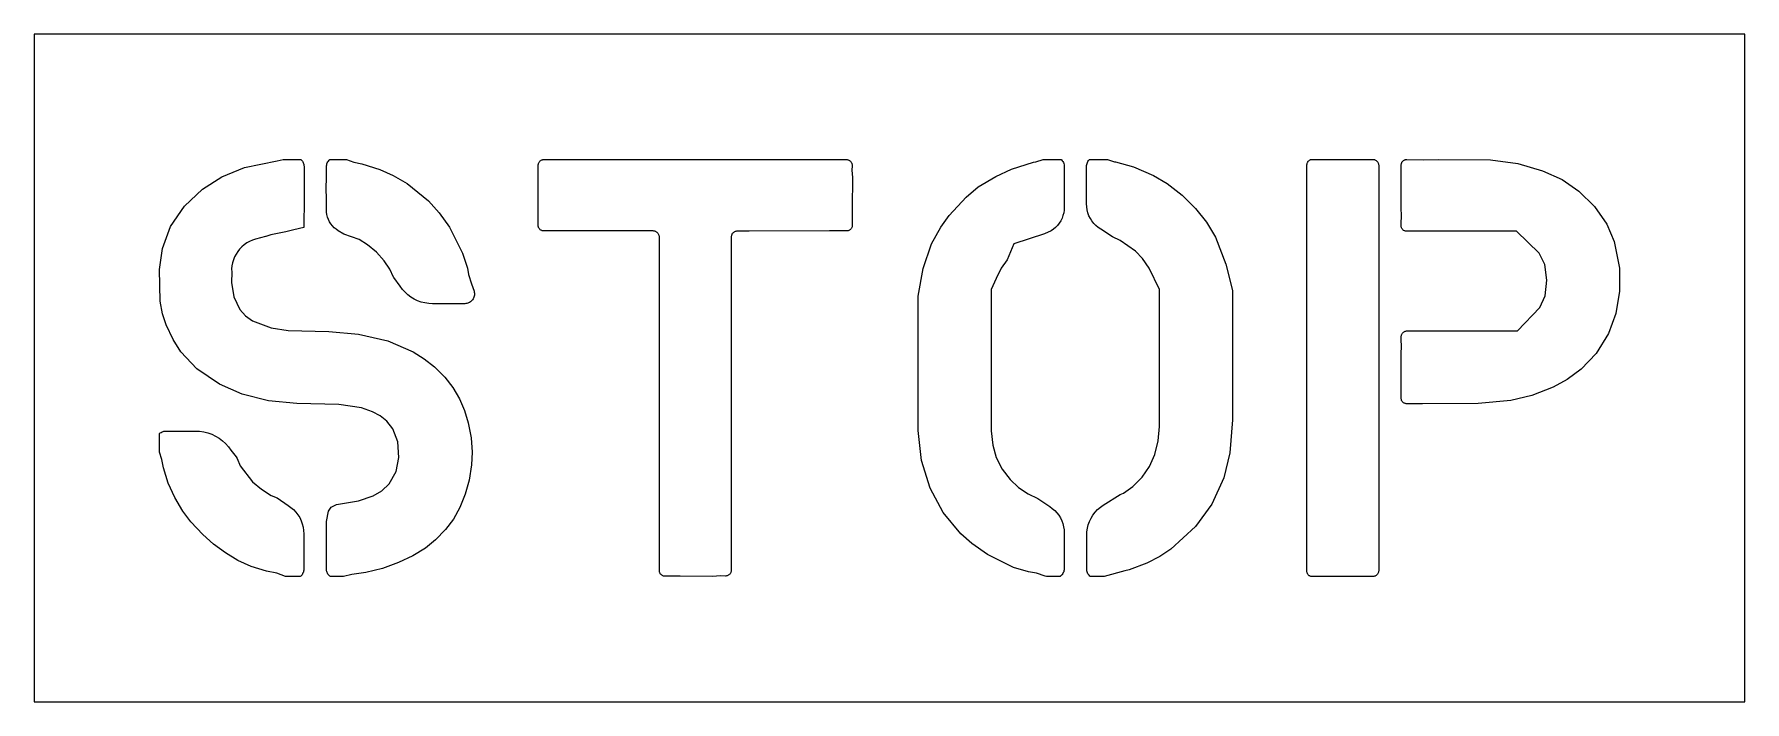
# Model space of a CAD drawing. Header units: inches. Extents: x 0 to 41, y 0 to 16.
import ezdxf

# ---------------------------------------------------------------- set-up
doc = ezdxf.new("R2010")
doc.units = ezdxf.units.IN
doc.header["$MEASUREMENT"] = 0
doc.layers.add('CUT', color=1, linetype='Continuous')

msp = doc.modelspace()

# ---------------------------------------------------------------- linework, layer by layer
at = {"layer": 'CUT'}
for points in [[(0, 0), (41, 0), (41, 16), (0, 16)], [(3.268, 11.388), (3.601, 11.877), (4.03, 12.285), (4.498, 12.583), (5.044, 12.802), (5.821, 12.966), (5.825, 12.967), (5.97, 13), (6.393, 13), (6.401, 12.993), (6.416, 12.977), (6.429, 12.959), (6.44, 12.941), (6.45, 12.921), (6.457, 12.9), (6.462, 12.879), (6.466, 12.857), (6.467, 12.835), (6.467, 12.68), (6.467, 12.454), (6.467, 11.819), (6.466, 11.617), (6.466, 11.617), (6.466, 11.367), (6.223, 11.31), (6.032, 11.262), (5.669, 11.195), (5.551, 11.154), (5.544, 11.152), (5.54, 11.151), (5.302, 11.087), (5.23, 11.064), (5.161, 11.034), (5.096, 10.997), (5.034, 10.955), (4.977, 10.906), (4.924, 10.852), (4.878, 10.794), (4.837, 10.731), (4.802, 10.664), (4.774, 10.595), (4.753, 10.523), (4.739, 10.449), (4.732, 10.374), (4.733, 10.299), (4.73, 10.052), (4.781, 9.709), (4.931, 9.406), (5.067, 9.254), (5.233, 9.133), (5.683, 8.96), (6.09, 8.9), (7.063, 8.878), (7.774, 8.809), (8.476, 8.653), (9.083, 8.39), (9.349, 8.223), (9.593, 8.025), (9.842, 7.78), (10.036, 7.534), (10.194, 7.264), (10.317, 6.978), (10.404, 6.685), (10.471, 6.323), (10.496, 5.985), (10.483, 5.678), (10.424, 5.309), (10.333, 4.975), (10.201, 4.653), (10.048, 4.379), (9.857, 4.131), (9.616, 3.878), (9.375, 3.679), (9.078, 3.497), (8.735, 3.335), (8.345, 3.196), (7.947, 3.099), (7.612, 3.053), (7.414, 3.001), (7.41, 3), (7.103, 3), (7.102, 3), (7.085, 3.013), (7.069, 3.028), (7.054, 3.043), (7.041, 3.061), (7.03, 3.079), (7.02, 3.099), (7.013, 3.119), (7.008, 3.14), (7.005, 3.162), (7.003, 3.183), (7.004, 3.332), (7.003, 3.532), (7.005, 4.32), (7.05, 4.57), (7.114, 4.661), (7.242, 4.728), (7.771, 4.819), (8.127, 4.937), (8.333, 5.059), (8.505, 5.224), (8.672, 5.52), (8.741, 5.855), (8.719, 6.228), (8.596, 6.54), (8.449, 6.728), (8.291, 6.857), (8.11, 6.953), (7.847, 7.043), (7.303, 7.129), (6.294, 7.15), (5.619, 7.216), (4.985, 7.371), (4.442, 7.61), (3.895, 7.984), (3.514, 8.389), (3.33, 8.686), (3.163, 9.031), (3.077, 9.295), (3.019, 9.599), (3, 10.359), (3.073, 10.867)], [(7.424, 11.205), (7.289, 11.289), (7.239, 11.324), (7.193, 11.363), (7.15, 11.407), (7.113, 11.455), (7.081, 11.506), (7.054, 11.561), (7.032, 11.618), (7.017, 11.677), (7.008, 11.737), (7.005, 11.797), (7.005, 11.957), (7.001, 12.401), (7.004, 12.467), (7.004, 12.658), (7.004, 12.818), (7.006, 12.843), (7.01, 12.868), (7.016, 12.893), (7.025, 12.917), (7.037, 12.94), (7.051, 12.961), (7.067, 12.981), (7.085, 12.999), (7.086, 13), (7.483, 13), (7.658, 12.937), (7.856, 12.897), (8.288, 12.76), (8.606, 12.615), (8.939, 12.423), (9.45, 12.003), (9.707, 11.717), (9.952, 11.377), (10.268, 10.756), (10.385, 10.391), (10.412, 10.24), (10.485, 10.019), (10.542, 9.842), (10.547, 9.819), (10.551, 9.795), (10.552, 9.771), (10.55, 9.747), (10.546, 9.723), (10.54, 9.7), (10.531, 9.677), (10.52, 9.656), (10.507, 9.635), (10.491, 9.617), (10.474, 9.6), (10.455, 9.585), (10.435, 9.572), (10.413, 9.561), (10.391, 9.552), (10.368, 9.546), (10.344, 9.542), (10.32, 9.541), (10.134, 9.541), (9.903, 9.54), (9.811, 9.541), (9.547, 9.541), (9.455, 9.545), (9.365, 9.559), (9.276, 9.581), (9.19, 9.612), (9.107, 9.652), (9.029, 9.699), (8.955, 9.754), (8.888, 9.816), (8.827, 9.885), (8.773, 9.959), (8.617, 10.172), (8.615, 10.175), (8.525, 10.366), (8.39, 10.567), (8.205, 10.774), (7.992, 10.953), (7.786, 11.08)], [(15.034, 3.039), (15.024, 3.048), (15.015, 3.058), (15.007, 3.068), (15, 3.08), (14.994, 3.092), (14.99, 3.105), (14.987, 3.118), (14.985, 3.131), (14.984, 3.145), (14.984, 3.508), (14.984, 11.033), (14.984, 11.137), (14.984, 11.151), (14.981, 11.165), (14.978, 11.179), (14.973, 11.193), (14.967, 11.206), (14.959, 11.219), (14.951, 11.23), (14.941, 11.241), (14.93, 11.251), (14.919, 11.259), (14.906, 11.267), (14.893, 11.273), (14.88, 11.278), (14.866, 11.281), (14.851, 11.283), (14.837, 11.284), (14.733, 11.284), (12.551, 11.284), (12.218, 11.284), (12.204, 11.285), (12.191, 11.286), (12.178, 11.29), (12.165, 11.294), (12.153, 11.3), (12.141, 11.307), (12.13, 11.315), (12.12, 11.324), (12.111, 11.334), (12.103, 11.345), (12.097, 11.356), (12.091, 11.369), (12.086, 11.381), (12.083, 11.394), (12.081, 11.408), (12.08, 11.421), (12.079, 11.755), (12.083, 12.652), (12.083, 12.86), (12.083, 12.875), (12.086, 12.889), (12.089, 12.903), (12.095, 12.917), (12.101, 12.93), (12.109, 12.942), (12.118, 12.954), (12.129, 12.964), (12.14, 12.973), (12.152, 12.981), (12.165, 12.988), (12.179, 12.993), (12.193, 12.997), (12.208, 12.999), (12.222, 13), (12.43, 13), (19.455, 13), (19.468, 12.999), (19.483, 12.997), (19.498, 12.993), (19.512, 12.988), (19.525, 12.982), (19.538, 12.974), (19.55, 12.965), (19.562, 12.955), (19.572, 12.944), (19.581, 12.932), (19.588, 12.919), (19.595, 12.906), (19.6, 12.891), (19.603, 12.877), (19.606, 12.862), (19.606, 12.847), (19.595, 12.742), (19.611, 12.563), (19.609, 11.834), (19.609, 11.423), (19.608, 11.409), (19.606, 11.394), (19.602, 11.38), (19.597, 11.367), (19.591, 11.354), (19.583, 11.342), (19.574, 11.331), (19.563, 11.32), (19.552, 11.311), (19.54, 11.303), (19.527, 11.297), (19.513, 11.291), (19.499, 11.288), (19.485, 11.285), (19.471, 11.285), (19.06, 11.286), (17.136, 11.276), (16.844, 11.277), (16.83, 11.276), (16.815, 11.274), (16.801, 11.27), (16.788, 11.265), (16.775, 11.258), (16.763, 11.251), (16.752, 11.241), (16.741, 11.231), (16.732, 11.22), (16.724, 11.208), (16.718, 11.195), (16.713, 11.181), (16.709, 11.168), (16.707, 11.153), (16.706, 11.139), (16.706, 10.847), (16.706, 3.263), (16.705, 3.152), (16.705, 3.137), (16.702, 3.123), (16.699, 3.109), (16.693, 3.095), (16.687, 3.083), (16.679, 3.07), (16.67, 3.059), (16.66, 3.049), (16.648, 3.04), (16.636, 3.032), (16.623, 3.025), (16.61, 3.02), (16.596, 3.016), (16.581, 3.014), (16.567, 3.013), (16.456, 3.022), (16.248, 3.002), (15.485, 3.011), (15.121, 3.007), (15.108, 3.008), (15.094, 3.01), (15.081, 3.013), (15.069, 3.018), (15.056, 3.024), (15.045, 3.031)], [(21.51, 10.976), (21.732, 11.373), (21.931, 11.658), (22.336, 12.093), (22.628, 12.34), (23.047, 12.592), (23.424, 12.769), (23.95, 12.931), (24.01, 12.94), (24.183, 13), (24.613, 13), (24.625, 12.988), (24.641, 12.968), (24.656, 12.946), (24.668, 12.922), (24.677, 12.898), (24.684, 12.873), (24.688, 12.847), (24.689, 12.82), (24.689, 12.658), (24.689, 12.45), (24.689, 12.024), (24.689, 11.853), (24.686, 11.786), (24.675, 11.719), (24.658, 11.654), (24.635, 11.59), (24.605, 11.53), (24.569, 11.472), (24.528, 11.419), (24.482, 11.37), (24.43, 11.326), (24.375, 11.287), (24.217, 11.219), (23.48, 10.975), (23.317, 10.592), (23.176, 10.395), (23.057, 10.146), (22.938, 9.882), (22.938, 6.497), (22.974, 6.152), (23.06, 5.853), (23.202, 5.575), (23.39, 5.326), (23.593, 5.138), (23.824, 4.984), (24.055, 4.871), (24.341, 4.677), (24.402, 4.634), (24.459, 4.585), (24.51, 4.53), (24.555, 4.471), (24.595, 4.407), (24.628, 4.34), (24.653, 4.27), (24.672, 4.197), (24.683, 4.123), (24.687, 4.048), (24.687, 3.703), (24.687, 3.565), (24.687, 3.346), (24.687, 3.19), (24.685, 3.166), (24.681, 3.141), (24.675, 3.118), (24.666, 3.095), (24.655, 3.073), (24.642, 3.052), (24.627, 3.033), (24.609, 3.015), (24.591, 3), (24.26, 3), (24.232, 3.009), (24.021, 3.083), (23.832, 3.113), (23.469, 3.221), (22.845, 3.532), (22.476, 3.796), (22.213, 4.026), (21.789, 4.536), (21.473, 5.118), (21.266, 5.783), (21.187, 6.502), (21.187, 9.718), (21.303, 10.388)], [(25.295, 4.323), (25.332, 4.401), (25.377, 4.475), (25.43, 4.543), (25.489, 4.607), (25.554, 4.664), (25.624, 4.714), (26.029, 4.966), (26.106, 5.003), (26.333, 5.163), (26.554, 5.383), (26.733, 5.639), (26.862, 5.923), (26.943, 6.256), (26.974, 6.599), (26.974, 9.879), (26.721, 10.392), (26.564, 10.622), (26.399, 10.799), (26.031, 11.059), (25.844, 11.143), (25.562, 11.325), (25.502, 11.366), (25.447, 11.414), (25.397, 11.466), (25.352, 11.524), (25.314, 11.586), (25.281, 11.651), (25.256, 11.719), (25.238, 11.79), (25.227, 11.862), (25.223, 11.935), (25.223, 12.27), (25.223, 12.462), (25.223, 12.666), (25.223, 12.826), (25.225, 12.852), (25.229, 12.877), (25.235, 12.902), (25.245, 12.926), (25.256, 12.949), (25.27, 12.97), (25.286, 12.99), (25.296, 13), (25.725, 13), (25.891, 12.943), (25.916, 12.94), (26.352, 12.818), (26.827, 12.613), (27.154, 12.424), (27.512, 12.145), (27.832, 11.823), (28.095, 11.496), (28.31, 11.138), (28.563, 10.492), (28.725, 9.856), (28.725, 6.755), (28.661, 5.97), (28.516, 5.367), (28.225, 4.734), (27.833, 4.199), (27.241, 3.657), (26.979, 3.482), (26.669, 3.321), (26.243, 3.165), (26.138, 3.14), (25.643, 3), (25.317, 3), (25.299, 3.014), (25.283, 3.031), (25.268, 3.049), (25.256, 3.069), (25.245, 3.09), (25.237, 3.112), (25.231, 3.135), (25.227, 3.158), (25.226, 3.181), (25.226, 3.987), (25.231, 4.073), (25.244, 4.158), (25.265, 4.242)], [(32.216, 12.907), (32.221, 12.894), (32.224, 12.879), (32.227, 12.865), (32.227, 12.85), (32.227, 12.447), (32.227, 3.486), (32.227, 3.151), (32.226, 3.135), (32.224, 3.12), (32.22, 3.104), (32.214, 3.09), (32.207, 3.076), (32.198, 3.062), (32.188, 3.05), (32.177, 3.039), (32.165, 3.029), (32.152, 3.02), (32.138, 3.013), (32.123, 3.008), (32.108, 3.003), (32.092, 3.001), (32.076, 3), (31.741, 3), (30.628, 3), (30.619, 3), (30.607, 3.002), (30.595, 3.005), (30.583, 3.009), (30.572, 3.015), (30.562, 3.021), (30.552, 3.028), (30.543, 3.037), (30.534, 3.046), (30.527, 3.056), (30.521, 3.066), (30.515, 3.077), (30.511, 3.089), (30.508, 3.101), (30.506, 3.113), (30.506, 3.126), (30.506, 3.481), (30.506, 12.75), (30.506, 12.875), (30.507, 12.888), (30.509, 12.901), (30.512, 12.913), (30.517, 12.926), (30.523, 12.937), (30.53, 12.948), (30.538, 12.959), (30.547, 12.968), (30.558, 12.976), (30.569, 12.983), (30.58, 12.989), (30.593, 12.994), (30.605, 12.997), (30.618, 12.999), (30.631, 13), (30.756, 13), (32.08, 13), (32.092, 12.999), (32.106, 12.997), (32.121, 12.994), (32.135, 12.989), (32.148, 12.982), (32.161, 12.975), (32.172, 12.966), (32.183, 12.956), (32.193, 12.945), (32.202, 12.933), (32.21, 12.921)], [(32.777, 8.807), (32.784, 8.82), (32.792, 8.832), (32.801, 8.843), (32.811, 8.853), (32.822, 8.862), (32.834, 8.87), (32.847, 8.877), (32.861, 8.882), (32.875, 8.886), (32.889, 8.888), (32.904, 8.889), (33.203, 8.889), (35.554, 8.889), (36.091, 9.45), (36.218, 9.727), (36.259, 10.103), (36.211, 10.477), (36.074, 10.75), (35.525, 11.278), (33.192, 11.278), (32.891, 11.278), (32.879, 11.279), (32.866, 11.28), (32.854, 11.284), (32.843, 11.288), (32.831, 11.293), (32.821, 11.299), (32.811, 11.307), (32.802, 11.315), (32.793, 11.324), (32.786, 11.334), (32.78, 11.345), (32.774, 11.356), (32.77, 11.368), (32.767, 11.38), (32.765, 11.392), (32.765, 11.404), (32.771, 11.705), (32.763, 11.786), (32.767, 12.465), (32.766, 12.866), (32.767, 12.88), (32.769, 12.894), (32.772, 12.907), (32.777, 12.92), (32.783, 12.932), (32.791, 12.944), (32.8, 12.954), (32.809, 12.964), (32.82, 12.973), (32.832, 12.98), (32.844, 12.987), (32.857, 12.991), (32.87, 12.995), (32.884, 12.997), (32.898, 12.998), (33.299, 12.993), (33.649, 13), (34.909, 12.993), (35.557, 12.903), (36.15, 12.729), (36.621, 12.516), (37.022, 12.239), (37.396, 11.874), (37.697, 11.446), (37.873, 11.03), (37.994, 10.392), (38, 9.845), (37.912, 9.309), (37.733, 8.823), (37.44, 8.35), (37.079, 7.974), (36.746, 7.723), (36.411, 7.542), (35.893, 7.343), (35.393, 7.224), (34.607, 7.147), (33.278, 7.143), (33.258, 7.145), (32.893, 7.144), (32.881, 7.145), (32.868, 7.146), (32.856, 7.149), (32.844, 7.154), (32.833, 7.159), (32.822, 7.165), (32.812, 7.173), (32.803, 7.181), (32.794, 7.191), (32.787, 7.201), (32.78, 7.211), (32.775, 7.223), (32.771, 7.235), (32.768, 7.247), (32.766, 7.259), (32.765, 7.272), (32.767, 7.637), (32.763, 8.412), (32.768, 8.451), (32.765, 8.75), (32.766, 8.765), (32.768, 8.779), (32.772, 8.793)], [(5.816, 3.079), (5.565, 3.127), (5.2, 3.244), (4.882, 3.388), (4.582, 3.569), (4.299, 3.774), (4.041, 4.01), (3.754, 4.317), (3.564, 4.567), (3.369, 4.896), (3.211, 5.242), (3.095, 5.606), (3.061, 5.805), (3, 5.982), (3, 6.427), (3.003, 6.43), (3.022, 6.445), (3.042, 6.458), (3.064, 6.469), (3.087, 6.478), (3.11, 6.484), (3.134, 6.488), (3.158, 6.489), (3.312, 6.489), (3.557, 6.489), (3.662, 6.489), (3.864, 6.489), (3.964, 6.484), (4.063, 6.469), (4.161, 6.445), (4.256, 6.411), (4.346, 6.368), (4.433, 6.316), (4.513, 6.256), (4.588, 6.189), (4.655, 6.114), (4.715, 6.033), (4.84, 5.874), (4.861, 5.83), (4.939, 5.658), (5.235, 5.273), (5.446, 5.094), (5.683, 4.948), (5.825, 4.885), (6.088, 4.706), (6.154, 4.659), (6.215, 4.606), (6.271, 4.547), (6.32, 4.482), (6.363, 4.413), (6.398, 4.34), (6.426, 4.264), (6.446, 4.185), (6.458, 4.105), (6.462, 4.024), (6.463, 3.706), (6.461, 3.545), (6.462, 3.332), (6.462, 3.18), (6.461, 3.156), (6.457, 3.133), (6.451, 3.11), (6.442, 3.088), (6.432, 3.066), (6.419, 3.046), (6.404, 3.028), (6.387, 3.011), (6.374, 3), (6.04, 3), (6.021, 3.006)]]:
    msp.add_lwpolyline(points, close=True, dxfattribs=at)

doc.saveas('drawing.dxf')
